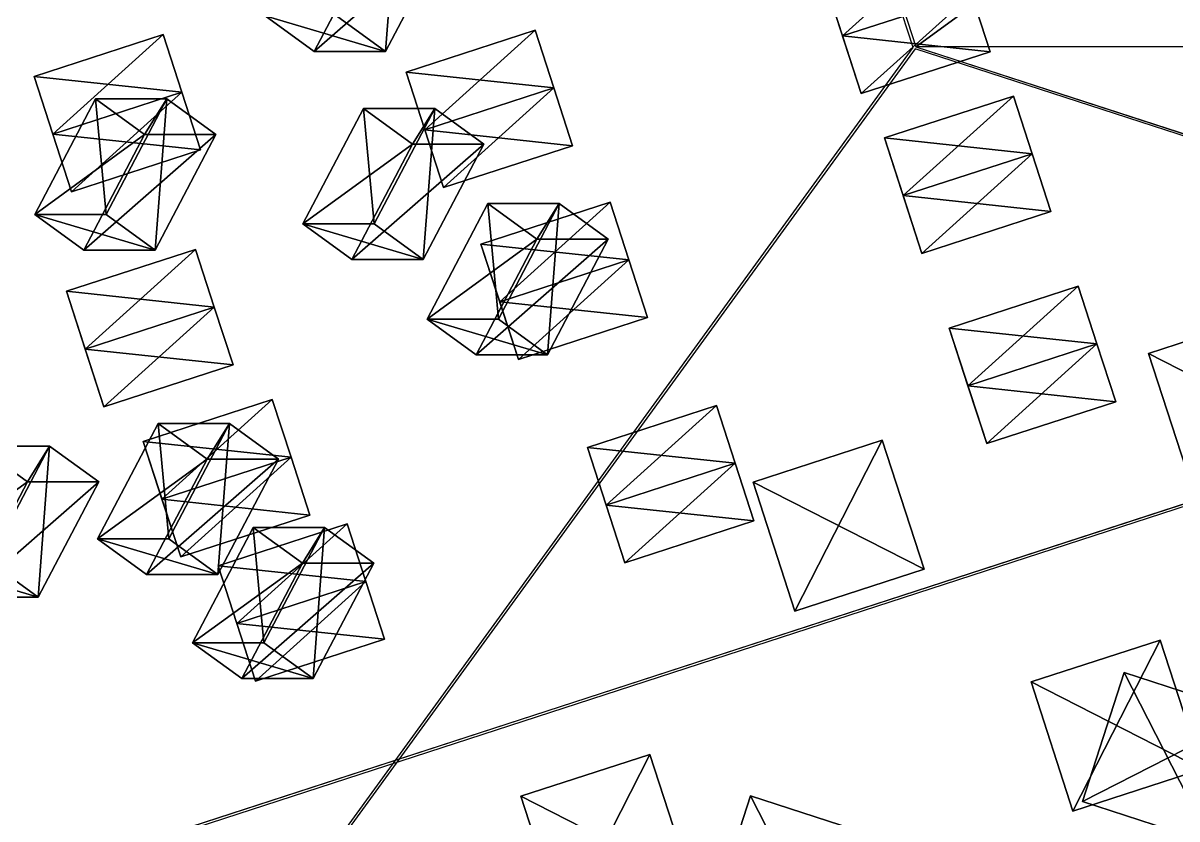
# Model space of a CAD drawing. Header units: metres. Extents: x -324 to 324, y -310 to 311.
# Drawn here: x -127.5 to -42.5, y 133.5 to 192.1 of the extents above; entities that cross this region are included whole.
import ezdxf

# ---------------------------------------------------------------- set-up
doc = ezdxf.new("R2010")
doc.units = ezdxf.units.M

msp = doc.modelspace()

# ---------------------------------------------------------------- linework, layer by layer
for p, q in [((-61.93538, 190.30717, -738.10077), (-100.1399, 307.86993, -938.09595)), ((-99.94667, 307.9327, -938.0959), (-61.753036, 190.3664, -738.10077)), ((-200.13194, 0.095825195, -738.10077), (-61.93538, 190.30717, -738.10077)), ((-61.803387, 190.21132, -738), (-200, 4.172325e-05, -738)), ((61.75283, 190.36641, -1261.8993), (-161.85391, 117.712, -1261.8992)), ((-161.80339, 117.5571, -1262), (61.803425, 190.21133, -1262)), ((161.80342, 117.557045, -738), (-61.803387, 190.21132, -738)), ((-61.753036, 190.3664, -738.10077), (161.85379, 117.71219, -738.10077))]:
    msp.add_line(p, q)
for points in [[(-100.05551, 307.93835, -938.3003), (-161.85391, 117.712, -1261.8992), (-261.85693, 190.37546, -1061.904), (-261.85684, 190.37556, -1061.9039)], [(-100.05551, 307.93835, -938.3003), (61.75283, 190.36641, -1261.8993), (-161.85391, 117.712, -1261.8992), (-161.8538, 117.7121, -1261.899)], [(-100.05551, 307.93835, -938.3003), (99.94634, 307.93277, -1061.9042), (61.75283, 190.36641, -1261.8993), (61.75293, 190.36652, -1261.8992)], [(-61.753036, 190.3664, -738.10077), (100.055176, 307.93848, -1061.6997), (-99.94667, 307.9327, -938.0959), (-99.94657, 307.9328, -938.09576)], [(-61.753036, 190.3664, -738.10077), (261.85678, 190.37573, -938.09595), (100.055176, 307.93848, -1061.6997), (100.055275, 307.93857, -1061.6996)], [(-99.972824, 201.14816, -793.3772), (-104.44485, 192.64157, -790.61334), (-100.826904, 190.01299, -792.8496), (-100.826805, 190.01309, -792.8495)], [(-100.826904, 190.01299, -792.8496), (-96.35487, 198.51956, -795.6135), (-99.972824, 201.14816, -793.3772), (-99.972725, 201.14827, -793.3771)], [(-101.612526, 198.5198, -804.1198), (-106.08455, 190.01321, -801.35596), (-109.7025, 192.64182, -799.1196), (-109.7024, 192.64192, -799.1195)], [(-106.08455, 190.01321, -801.35596), (-101.612526, 198.5198, -804.1198), (-96.35487, 198.51956, -795.6135), (-96.354774, 198.51967, -795.6134)], [(-96.35487, 198.51956, -795.6135), (-100.826904, 190.01299, -792.8496), (-106.08455, 190.01321, -801.35596), (-106.08445, 190.01332, -801.35583)], [(-67.15281, 191.16083, -1199.7346), (-68.53491, 195.41449, -1190.7905), (-59.02435, 198.50467, -1190.7905), (-59.02425, 198.50478, -1190.7904)], [(-59.02435, 198.50467, -1190.7905), (-57.642242, 194.251, -1199.7346), (-67.15281, 191.16083, -1199.7346), (-67.15271, 191.16093, -1199.7345)], [(-65.770874, 186.90768, -1197.4983), (-67.15298, 191.16135, -1188.5542), (-68.53491, 195.41449, -1190.7905), (-68.53481, 195.4146, -1190.7904)], [(-68.53491, 195.41449, -1190.7905), (-67.15281, 191.16083, -1199.7346), (-65.770874, 186.90768, -1197.4983), (-65.770775, 186.90779, -1197.4982)], [(-68.53491, 195.41449, -1190.7905), (-67.15298, 191.16135, -1188.5542), (-57.64241, 194.25153, -1188.5542), (-57.64231, 194.25163, -1188.5541)], [(-56.260307, 189.99786, -1197.4983), (-57.64241, 194.25153, -1188.5542), (-67.15298, 191.16135, -1188.5542), (-67.15288, 191.16145, -1188.5541)], [(-65.770874, 186.90768, -1197.4983), (-67.15281, 191.16083, -1199.7346), (-57.642242, 194.251, -1199.7346), (-57.642143, 194.25111, -1199.7345)], [(-57.642242, 194.251, -1199.7346), (-56.260307, 189.99786, -1197.4983), (-65.770874, 186.90768, -1197.4983), (-65.770775, 186.90779, -1197.4982)], [(-57.64241, 194.25153, -1188.5542), (-56.260307, 189.99786, -1197.4983), (-57.642242, 194.251, -1199.7346), (-57.642143, 194.25111, -1199.7345)], [(-100.826904, 190.01299, -792.8496), (-104.44485, 192.64157, -790.61334), (-109.7025, 192.64182, -799.1196), (-109.7024, 192.64192, -799.1195)], [(-109.7025, 192.64182, -799.1196), (-106.08455, 190.01321, -801.35596), (-100.826904, 190.01299, -792.8496), (-100.826805, 190.01309, -792.8495)], [(-97.93421, 184.23515, -1193.8848), (-99.316315, 188.48882, -1184.9407), (-89.805756, 191.579, -1184.9407), (-89.80566, 191.5791, -1184.9406)], [(-88.42382, 187.32585, -1182.7043), (-89.805756, 191.579, -1184.9407), (-99.316315, 188.48882, -1184.9407), (-99.316216, 188.48892, -1184.9406)], [(-89.805756, 191.579, -1184.9407), (-88.42365, 187.32533, -1193.8848), (-97.93421, 184.23515, -1193.8848), (-97.93411, 184.23526, -1193.8846)], [(-88.42365, 187.32533, -1193.8848), (-89.805756, 191.579, -1184.9407), (-88.42382, 187.32585, -1182.7043), (-88.42372, 187.32596, -1182.7042)], [(-125.342575, 183.9274, -1177.5327), (-126.72468, 188.18106, -1168.5886), (-117.21412, 191.27124, -1168.5886), (-117.21402, 191.27135, -1168.5885)], [(-115.832184, 187.0181, -1166.3523), (-117.21412, 191.27124, -1168.5886), (-126.72468, 188.18106, -1168.5886), (-126.72458, 188.18117, -1168.5885)], [(-117.21412, 191.27124, -1168.5886), (-115.832016, 187.01758, -1177.5327), (-125.342575, 183.9274, -1177.5327), (-125.342476, 183.9275, -1177.5326)], [(-115.832016, 187.01758, -1177.5327), (-117.21412, 191.27124, -1168.5886), (-115.832184, 187.0181, -1166.3523), (-115.832085, 187.0182, -1166.3522)], [(-67.15298, 191.16135, -1188.5542), (-65.770874, 186.90768, -1197.4983), (-56.260307, 189.99786, -1197.4983), (-56.26021, 189.99797, -1197.4982)], [(-61.753036, 190.3664, -738.10077), (161.85379, 117.71219, -738.10077), (261.85678, 190.37573, -938.09595), (261.85687, 190.37584, -938.0958)], [(-123.96064, 179.67426, -1175.2964), (-125.34274, 183.92792, -1166.3523), (-126.72468, 188.18106, -1168.5886), (-126.72458, 188.18117, -1168.5885)], [(-126.72468, 188.18106, -1168.5886), (-125.342575, 183.9274, -1177.5327), (-123.96064, 179.67426, -1175.2964), (-123.96054, 179.67436, -1175.2963)], [(-126.72468, 188.18106, -1168.5886), (-125.34274, 183.92792, -1166.3523), (-115.832184, 187.0181, -1166.3523), (-115.832085, 187.0182, -1166.3522)], [(-96.55228, 179.98201, -1191.6484), (-97.93438, 184.23567, -1182.7043), (-99.316315, 188.48882, -1184.9407), (-99.316216, 188.48892, -1184.9406)], [(-99.316315, 188.48882, -1184.9407), (-97.93421, 184.23515, -1193.8848), (-96.55228, 179.98201, -1191.6484), (-96.55218, 179.98212, -1191.6483)], [(-99.316315, 188.48882, -1184.9407), (-97.93438, 184.23567, -1182.7043), (-88.42382, 187.32585, -1182.7043), (-88.42372, 187.32596, -1182.7042)], [(-87.04172, 183.07219, -1191.6484), (-88.42382, 187.32585, -1182.7043), (-97.93438, 184.23567, -1182.7043), (-97.93428, 184.23578, -1182.7042)], [(-96.55228, 179.98201, -1191.6484), (-97.93421, 184.23515, -1193.8848), (-88.42365, 187.32533, -1193.8848), (-88.42355, 187.32544, -1193.8846)], [(-88.42365, 187.32533, -1193.8848), (-87.04172, 183.07219, -1191.6484), (-96.55228, 179.98201, -1191.6484), (-96.55218, 179.98212, -1191.6483)], [(-88.42382, 187.32585, -1182.7043), (-87.04172, 183.07219, -1191.6484), (-88.42365, 187.32533, -1193.8848), (-88.42355, 187.32544, -1193.8846)], [(-122.210175, 186.51663, -812.1554), (-126.682205, 178.01006, -809.3915), (-121.42455, 178.00981, -800.8852), (-121.42445, 178.00992, -800.8851)], [(-126.682205, 178.01006, -809.3915), (-122.210175, 186.51663, -812.1554), (-118.59223, 183.88805, -814.39166), (-118.59213, 183.88815, -814.39154)], [(-114.45008, 182.76443, -1175.2964), (-115.832184, 187.0181, -1166.3523), (-125.34274, 183.92792, -1166.3523), (-125.34264, 183.92802, -1166.3522)], [(-123.96064, 179.67426, -1175.2964), (-125.342575, 183.9274, -1177.5327), (-115.832016, 187.01758, -1177.5327), (-115.83192, 187.01768, -1177.5326)], [(-115.832016, 187.01758, -1177.5327), (-114.45008, 182.76443, -1175.2964), (-123.96064, 179.67426, -1175.2964), (-123.96054, 179.67436, -1175.2963)], [(-121.42455, 178.00981, -800.8852), (-116.95253, 186.5164, -803.64905), (-122.210175, 186.51663, -812.1554), (-122.210075, 186.51674, -812.1553)], [(-118.59223, 183.88805, -814.39166), (-122.210175, 186.51663, -812.1554), (-116.95253, 186.5164, -803.64905), (-116.95243, 186.51651, -803.6489)], [(-116.95253, 186.5164, -803.64905), (-121.42455, 178.00981, -800.8852), (-117.80661, 175.38123, -803.12146), (-117.80651, 175.38133, -803.12134)], [(-116.95253, 186.5164, -803.64905), (-113.33458, 183.8878, -805.8854), (-118.59223, 183.88805, -814.39166), (-118.59213, 183.88815, -814.39154)], [(-117.80661, 175.38123, -803.12146), (-113.33458, 183.8878, -805.8854), (-116.95253, 186.5164, -803.64905), (-116.95243, 186.51651, -803.6489)], [(-115.832184, 187.0181, -1166.3523), (-114.45008, 182.76443, -1175.2964), (-115.832016, 187.01758, -1177.5327), (-115.83192, 187.01768, -1177.5326)], [(-62.67872, 179.39091, -1224.8844), (-64.06082, 183.64458, -1215.9403), (-54.550262, 186.73476, -1215.9403), (-54.550163, 186.73486, -1215.9402)], [(-53.168327, 182.48161, -1213.704), (-54.550262, 186.73476, -1215.9403), (-64.06082, 183.64458, -1215.9403), (-64.06072, 183.64468, -1215.9402)], [(-54.550262, 186.73476, -1215.9403), (-53.16816, 182.4811, -1224.8844), (-62.67872, 179.39091, -1224.8844), (-62.67862, 179.39102, -1224.8843)], [(-53.16816, 182.4811, -1224.8844), (-54.550262, 186.73476, -1215.9403), (-53.168327, 182.48161, -1213.704), (-53.16823, 182.48172, -1213.7039)], [(-102.46054, 185.81476, -779.3787), (-106.93257, 177.30818, -776.6148), (-101.67492, 177.30794, -768.1085), (-101.67482, 177.30804, -768.1084)], [(-106.93257, 177.30818, -776.6148), (-102.46054, 185.81476, -779.3787), (-98.8426, 183.18617, -781.615), (-98.8425, 183.18628, -781.61487)], [(-101.67492, 177.30794, -768.1085), (-97.202896, 185.81453, -770.8724), (-102.46054, 185.81476, -779.3787), (-102.46044, 185.81487, -779.3786)], [(-98.8426, 183.18617, -781.615), (-102.46054, 185.81476, -779.3787), (-97.202896, 185.81453, -770.8724), (-97.2028, 185.81464, -770.87225)], [(-97.202896, 185.81453, -770.8724), (-101.67492, 177.30794, -768.1085), (-98.05698, 174.67935, -770.3448), (-98.05688, 174.67946, -770.34467)], [(-97.202896, 185.81453, -770.8724), (-93.584946, 183.18593, -773.1087), (-98.8426, 183.18617, -781.615), (-98.8425, 183.18628, -781.61487)], [(-98.05698, 174.67935, -770.3448), (-93.584946, 183.18593, -773.1087), (-97.202896, 185.81453, -770.8724), (-97.2028, 185.81464, -770.87225)], [(-118.59223, 183.88805, -814.39166), (-123.064255, 175.38145, -811.6278), (-126.682205, 178.01006, -809.3915), (-126.682106, 178.01016, -809.39136)], [(-125.34274, 183.92792, -1166.3523), (-123.96064, 179.67426, -1175.2964), (-114.45008, 182.76443, -1175.2964), (-114.44998, 182.76454, -1175.2963)], [(-123.064255, 175.38145, -811.6278), (-118.59223, 183.88805, -814.39166), (-113.33458, 183.8878, -805.8854), (-113.33448, 183.88791, -805.88525)], [(-113.33458, 183.8878, -805.8854), (-117.80661, 175.38123, -803.12146), (-123.064255, 175.38145, -811.6278), (-123.064156, 175.38156, -811.6277)], [(-97.93438, 184.23567, -1182.7043), (-96.55228, 179.98201, -1191.6484), (-87.04172, 183.07219, -1191.6484), (-87.04162, 183.0723, -1191.6483)], [(-98.8426, 183.18617, -781.615), (-103.31462, 174.67958, -778.85114), (-106.93257, 177.30818, -776.6148), (-106.93247, 177.30829, -776.6147)], [(-103.31462, 174.67958, -778.85114), (-98.8426, 183.18617, -781.615), (-93.584946, 183.18593, -773.1087), (-93.58485, 183.18604, -773.1086)], [(-93.584946, 183.18593, -773.1087), (-98.05698, 174.67935, -770.3448), (-103.31462, 174.67958, -778.85114), (-103.31452, 174.67969, -778.851)], [(-61.296783, 175.13777, -1222.6481), (-62.678886, 179.39143, -1213.704), (-64.06082, 183.64458, -1215.9403), (-64.06072, 183.64468, -1215.9402)], [(-64.06082, 183.64458, -1215.9403), (-62.67872, 179.39091, -1224.8844), (-61.296783, 175.13777, -1222.6481), (-61.296684, 175.13788, -1222.648)], [(-64.06082, 183.64458, -1215.9403), (-62.678886, 179.39143, -1213.704), (-53.168327, 182.48161, -1213.704), (-53.16823, 182.48172, -1213.7039)], [(-51.78622, 178.22795, -1222.6481), (-53.168327, 182.48161, -1213.704), (-62.678886, 179.39143, -1213.704), (-62.678787, 179.39154, -1213.7039)], [(-61.296783, 175.13777, -1222.6481), (-62.67872, 179.39091, -1224.8844), (-53.16816, 182.4811, -1224.8844), (-53.16806, 182.4812, -1224.8843)], [(-53.16816, 182.4811, -1224.8844), (-51.78622, 178.22795, -1222.6481), (-61.296783, 175.13777, -1222.6481), (-61.296684, 175.13788, -1222.648)], [(-53.168327, 182.48161, -1213.704), (-51.78622, 178.22795, -1222.6481), (-53.16816, 182.4811, -1224.8844), (-53.16806, 182.4812, -1224.8843)], [(-93.28397, 178.80475, -756.2928), (-97.756, 170.29817, -753.5289), (-92.49835, 170.29793, -745.0226), (-92.49825, 170.29803, -745.02246)], [(-97.756, 170.29817, -753.5289), (-93.28397, 178.80475, -756.2928), (-89.66603, 176.17616, -758.52905), (-89.66593, 176.17627, -758.52893)], [(-92.4114, 171.57082, -1221.3837), (-93.7935, 175.82448, -1212.4396), (-84.28294, 178.91466, -1212.4396), (-84.282845, 178.91476, -1212.4395)], [(-82.90101, 174.66151, -1210.2032), (-84.28294, 178.91466, -1212.4396), (-93.7935, 175.82448, -1212.4396), (-93.7934, 175.82458, -1212.4395)], [(-92.49835, 170.29793, -745.0226), (-88.02633, 178.80452, -747.78644), (-93.28397, 178.80475, -756.2928), (-93.283875, 178.80486, -756.29266)], [(-89.66603, 176.17616, -758.52905), (-93.28397, 178.80475, -756.2928), (-88.02633, 178.80452, -747.78644), (-88.02623, 178.80463, -747.7863)], [(-88.02633, 178.80452, -747.78644), (-92.49835, 170.29793, -745.0226), (-88.88041, 167.66934, -747.25885), (-88.88031, 167.66945, -747.2587)], [(-84.28294, 178.91466, -1212.4396), (-82.90084, 174.661, -1221.3837), (-92.4114, 171.57082, -1221.3837), (-92.4113, 171.57092, -1221.3835)], [(-88.02633, 178.80452, -747.78644), (-84.40839, 176.17592, -750.02277), (-89.66603, 176.17616, -758.52905), (-89.66593, 176.17627, -758.52893)], [(-88.88041, 167.66934, -747.25885), (-84.40839, 176.17592, -750.02277), (-88.02633, 178.80452, -747.78644), (-88.02623, 178.80463, -747.7863)], [(-82.90084, 174.661, -1221.3837), (-84.28294, 178.91466, -1212.4396), (-82.90101, 174.66151, -1210.2032), (-82.90091, 174.66162, -1210.2031)], [(-62.678886, 179.39143, -1213.704), (-61.296783, 175.13777, -1222.6481), (-51.78622, 178.22795, -1222.6481), (-51.78612, 178.22806, -1222.648)], [(-117.80661, 175.38123, -803.12146), (-121.42455, 178.00981, -800.8852), (-126.682205, 178.01006, -809.3915), (-126.682106, 178.01016, -809.39136)], [(-126.682205, 178.01006, -809.3915), (-123.064255, 175.38145, -811.6278), (-117.80661, 175.38123, -803.12146), (-117.80651, 175.38133, -803.12134)], [(-98.05698, 174.67935, -770.3448), (-101.67492, 177.30794, -768.1085), (-106.93257, 177.30818, -776.6148), (-106.93247, 177.30829, -776.6147)], [(-106.93257, 177.30818, -776.6148), (-103.31462, 174.67958, -778.85114), (-98.05698, 174.67935, -770.3448), (-98.05688, 174.67946, -770.34467)], [(-89.66603, 176.17616, -758.52905), (-94.138054, 167.66957, -755.7652), (-97.756, 170.29817, -753.5289), (-97.7559, 170.29828, -753.52875)], [(-94.138054, 167.66957, -755.7652), (-89.66603, 176.17616, -758.52905), (-84.40839, 176.17592, -750.02277), (-84.40829, 176.17603, -750.02264)], [(-84.40839, 176.17592, -750.02277), (-88.88041, 167.66934, -747.25885), (-94.138054, 167.66957, -755.7652), (-94.137955, 167.66968, -755.7651)], [(-122.957695, 168.08797, -1209.1312), (-124.3398, 172.34163, -1200.1871), (-114.82924, 175.43181, -1200.1871), (-114.82914, 175.43192, -1200.187)], [(-113.4473, 171.17867, -1197.9508), (-114.82924, 175.43181, -1200.1871), (-124.3398, 172.34163, -1200.1871), (-124.3397, 172.34174, -1200.187)], [(-114.82924, 175.43181, -1200.1871), (-113.447136, 171.17815, -1209.1312), (-122.957695, 168.08797, -1209.1312), (-122.957596, 168.08807, -1209.1311)], [(-113.447136, 171.17815, -1209.1312), (-114.82924, 175.43181, -1200.1871), (-113.4473, 171.17867, -1197.9508), (-113.447205, 171.17877, -1197.9507)], [(-91.029465, 167.31767, -1219.1473), (-92.41157, 171.57133, -1210.2032), (-93.7935, 175.82448, -1212.4396), (-93.7934, 175.82458, -1212.4395)], [(-93.7935, 175.82448, -1212.4396), (-92.4114, 171.57082, -1221.3837), (-91.029465, 167.31767, -1219.1473), (-91.029366, 167.31778, -1219.1472)], [(-93.7935, 175.82448, -1212.4396), (-92.41157, 171.57133, -1210.2032), (-82.90101, 174.66151, -1210.2032), (-82.90091, 174.66162, -1210.2031)], [(-81.518906, 170.40785, -1219.1473), (-82.90101, 174.66151, -1210.2032), (-92.41157, 171.57133, -1210.2032), (-92.41147, 171.57144, -1210.2031)], [(-91.029465, 167.31767, -1219.1473), (-92.4114, 171.57082, -1221.3837), (-82.90084, 174.661, -1221.3837), (-82.90074, 174.6611, -1221.3835)], [(-82.90084, 174.661, -1221.3837), (-81.518906, 170.40785, -1219.1473), (-91.029465, 167.31767, -1219.1473), (-91.029366, 167.31778, -1219.1472)], [(-82.90101, 174.66151, -1210.2032), (-81.518906, 170.40785, -1219.1473), (-82.90084, 174.661, -1221.3837), (-82.90074, 174.6611, -1221.3835)], [(-57.906036, 165.36876, -1254.5022), (-59.288143, 169.62242, -1245.5581), (-49.77758, 172.7126, -1245.5581), (-49.77748, 172.7127, -1245.558)], [(-48.395645, 168.45946, -1243.3218), (-49.77758, 172.7126, -1245.5581), (-59.288143, 169.62242, -1245.5581), (-59.288044, 169.62253, -1245.558)], [(-49.77758, 172.7126, -1245.5581), (-48.395477, 168.45894, -1254.5022), (-57.906036, 165.36876, -1254.5022), (-57.905937, 165.36887, -1254.5021)], [(-48.395477, 168.45894, -1254.5022), (-49.77758, 172.7126, -1245.5581), (-48.395645, 168.45946, -1243.3218), (-48.395546, 168.45956, -1243.3217)], [(-121.57576, 163.83482, -1206.8949), (-122.95786, 168.08849, -1197.9508), (-124.3398, 172.34163, -1200.1871), (-124.3397, 172.34174, -1200.187)], [(-124.3398, 172.34163, -1200.1871), (-122.957695, 168.08797, -1209.1312), (-121.57576, 163.83482, -1206.8949), (-121.57566, 163.83493, -1206.8948)], [(-124.3398, 172.34163, -1200.1871), (-122.95786, 168.08849, -1197.9508), (-113.4473, 171.17867, -1197.9508), (-113.447205, 171.17877, -1197.9507)], [(-112.0652, 166.925, -1206.8949), (-113.4473, 171.17867, -1197.9508), (-122.95786, 168.08849, -1197.9508), (-122.95776, 168.0886, -1197.9507)], [(-121.57576, 163.83482, -1206.8949), (-122.957695, 168.08797, -1209.1312), (-113.447136, 171.17815, -1209.1312), (-113.44704, 171.17825, -1209.1311)], [(-113.447136, 171.17815, -1209.1312), (-112.0652, 166.925, -1206.8949), (-121.57576, 163.83482, -1206.8949), (-121.57566, 163.83493, -1206.8948)], [(-113.4473, 171.17867, -1197.9508), (-112.0652, 166.925, -1206.8949), (-113.447136, 171.17815, -1209.1312), (-113.44704, 171.17825, -1209.1311)], [(-92.41157, 171.57133, -1210.2032), (-91.029465, 167.31767, -1219.1473), (-81.518906, 170.40785, -1219.1473), (-81.51881, 170.40796, -1219.1472)], [(-88.88041, 167.66934, -747.25885), (-92.49835, 170.29793, -745.0226), (-97.756, 170.29817, -753.5289), (-97.7559, 170.29828, -753.52875)], [(-97.756, 170.29817, -753.5289), (-94.138054, 167.66957, -755.7652), (-88.88041, 167.66934, -747.25885), (-88.88031, 167.66945, -747.2587)], [(-41.510468, 158.23996, -734.5), (-44.600636, 167.75053, -734.5), (-35.090073, 170.8407, -734.5), (-35.089973, 170.8408, -734.4999)], [(-44.600636, 167.75053, -734.5), (-44.600636, 167.75053, -729.5), (-35.090073, 170.8407, -729.5), (-35.089973, 170.8408, -729.4999)], [(-31.999903, 161.33012, -729.5), (-35.090073, 170.8407, -729.5), (-44.600636, 167.75053, -729.5), (-44.600536, 167.75064, -729.4999)], [(-35.090073, 170.8407, -729.5), (-35.090073, 170.8407, -734.5), (-44.600636, 167.75053, -734.5), (-44.600536, 167.75064, -734.4999)], [(-56.5241, 161.11562, -1252.2659), (-57.906204, 165.36928, -1243.3218), (-59.288143, 169.62242, -1245.5581), (-59.288044, 169.62253, -1245.558)], [(-59.288143, 169.62242, -1245.5581), (-57.906036, 165.36876, -1254.5022), (-56.5241, 161.11562, -1252.2659), (-56.524002, 161.11572, -1252.2657)], [(-59.288143, 169.62242, -1245.5581), (-57.906204, 165.36928, -1243.3218), (-48.395645, 168.45946, -1243.3218), (-48.395546, 168.45956, -1243.3217)], [(-47.01354, 164.2058, -1252.2659), (-48.395645, 168.45946, -1243.3218), (-57.906204, 165.36928, -1243.3218), (-57.906105, 165.36938, -1243.3217)], [(-56.5241, 161.11562, -1252.2659), (-57.906036, 165.36876, -1254.5022), (-48.395477, 168.45894, -1254.5022), (-48.39538, 168.45905, -1254.5021)], [(-48.395477, 168.45894, -1254.5022), (-47.01354, 164.2058, -1252.2659), (-56.5241, 161.11562, -1252.2659), (-56.524002, 161.11572, -1252.2657)], [(-48.395645, 168.45946, -1243.3218), (-47.01354, 164.2058, -1252.2659), (-48.395477, 168.45894, -1254.5022), (-48.39538, 168.45905, -1254.5021)], [(-122.95786, 168.08849, -1197.9508), (-121.57576, 163.83482, -1206.8949), (-112.0652, 166.925, -1206.8949), (-112.0651, 166.92511, -1206.8948)], [(-41.510468, 158.23996, -729.5), (-44.600636, 167.75053, -729.5), (-44.600636, 167.75053, -734.5), (-44.600536, 167.75064, -734.4999)], [(-44.600636, 167.75053, -729.5), (-41.510468, 158.23996, -729.5), (-31.999903, 161.33012, -729.5), (-31.999804, 161.33023, -729.4999)], [(-44.600636, 167.75053, -734.5), (-41.510468, 158.23996, -734.5), (-41.510468, 158.23996, -729.5), (-41.51037, 158.24007, -729.4999)], [(-57.906204, 165.36928, -1243.3218), (-56.5241, 161.11562, -1252.2659), (-47.01354, 164.2058, -1252.2659), (-47.01344, 164.2059, -1252.2657)], [(-117.30267, 157.01663, -1233.6821), (-118.68478, 161.2703, -1224.738), (-109.17422, 164.36047, -1224.738), (-109.17412, 164.36058, -1224.7379)], [(-107.79228, 160.10733, -1222.5017), (-109.17422, 164.36047, -1224.738), (-118.68478, 161.2703, -1224.738), (-118.68468, 161.2704, -1224.7379)], [(-109.17422, 164.36047, -1224.738), (-107.792114, 160.10681, -1233.6821), (-117.30267, 157.01663, -1233.6821), (-117.302574, 157.01674, -1233.682)], [(-107.792114, 160.10681, -1233.6821), (-109.17422, 164.36047, -1224.738), (-107.79228, 160.10733, -1222.5017), (-107.79218, 160.10744, -1222.5016)], [(-84.564224, 156.58589, -1254.7324), (-85.94633, 160.83955, -1245.7883), (-76.43577, 163.92973, -1245.7883), (-76.43567, 163.92984, -1245.7882)], [(-75.05383, 159.67659, -1243.552), (-76.43577, 163.92973, -1245.7883), (-85.94633, 160.83955, -1245.7883), (-85.94623, 160.83966, -1245.7882)], [(-76.43577, 163.92973, -1245.7883), (-75.053665, 159.67607, -1254.7324), (-84.564224, 156.58589, -1254.7324), (-84.564125, 156.586, -1254.7323)], [(-75.053665, 159.67607, -1254.7324), (-76.43577, 163.92973, -1245.7883), (-75.05383, 159.67659, -1243.552), (-75.053734, 159.6767, -1243.5519)], [(-117.59123, 162.59616, -776.566), (-122.06326, 154.08958, -773.80206), (-116.80561, 154.08934, -765.2958), (-116.80551, 154.08945, -765.29565)], [(-122.06326, 154.08958, -773.80206), (-117.59123, 162.59616, -776.566), (-113.97329, 159.96758, -778.80225), (-113.97319, 159.96768, -778.8021)], [(-116.80561, 154.08934, -765.2958), (-112.33359, 162.59593, -768.05963), (-117.59123, 162.59616, -776.566), (-117.59113, 162.59627, -776.56586)], [(-113.97329, 159.96758, -778.80225), (-117.59123, 162.59616, -776.566), (-112.33359, 162.59593, -768.05963), (-112.33349, 162.59604, -768.0595)], [(-112.33359, 162.59593, -768.05963), (-116.80561, 154.08934, -765.2958), (-113.18767, 151.46075, -767.53204), (-113.18757, 151.46086, -767.5319)], [(-112.33359, 162.59593, -768.05963), (-108.71564, 159.96733, -770.29596), (-113.97329, 159.96758, -778.80225), (-113.97319, 159.96768, -778.8021)], [(-113.18767, 151.46075, -767.53204), (-108.71564, 159.96733, -770.29596), (-112.33359, 162.59593, -768.05963), (-112.33349, 162.59604, -768.0595)], [(-135.31258, 152.42542, -793.2811), (-130.84055, 160.93199, -796.04504), (-127.2226, 158.3034, -798.2813), (-127.2225, 158.30351, -798.2812)], [(-130.05493, 152.42517, -784.77484), (-125.5829, 160.93176, -787.5387), (-130.84055, 160.93199, -796.04504), (-130.84044, 160.9321, -796.0449)], [(-127.2226, 158.3034, -798.2813), (-130.84055, 160.93199, -796.04504), (-125.5829, 160.93176, -787.5387), (-125.5828, 160.93187, -787.5386)], [(-125.5829, 160.93176, -787.5387), (-130.05493, 152.42517, -784.77484), (-126.43698, 149.79659, -787.0111), (-126.43688, 149.79669, -787.011)], [(-125.5829, 160.93176, -787.5387), (-121.96495, 158.30316, -789.775), (-127.2226, 158.3034, -798.2813), (-127.2225, 158.30351, -798.2812)], [(-126.43698, 149.79659, -787.0111), (-121.96495, 158.30316, -789.775), (-125.5829, 160.93176, -787.5387), (-125.5828, 160.93187, -787.5386)], [(-115.92074, 152.76349, -1231.4458), (-117.30284, 157.01715, -1222.5017), (-118.68478, 161.2703, -1224.738), (-118.68468, 161.2704, -1224.7379)], [(-118.68478, 161.2703, -1224.738), (-117.30267, 157.01663, -1233.6821), (-115.92074, 152.76349, -1231.4458), (-115.92064, 152.7636, -1231.4457)], [(-118.68478, 161.2703, -1224.738), (-117.30284, 157.01715, -1222.5017), (-107.79228, 160.10733, -1222.5017), (-107.79218, 160.10744, -1222.5016)], [(-83.18229, 152.33275, -1252.4961), (-84.56439, 156.58641, -1243.552), (-85.94633, 160.83955, -1245.7883), (-85.94623, 160.83966, -1245.7882)], [(-85.94633, 160.83955, -1245.7883), (-84.564224, 156.58589, -1254.7324), (-83.18229, 152.33275, -1252.4961), (-83.18219, 152.33286, -1252.496)], [(-85.94633, 160.83955, -1245.7883), (-84.56439, 156.58641, -1243.552), (-75.05383, 159.67659, -1243.552), (-75.053734, 159.6767, -1243.5519)], [(-70.65322, 148.7709, -734.5), (-73.74339, 158.28148, -734.5), (-64.23283, 161.37164, -734.5), (-64.23273, 161.37175, -734.4999)], [(-73.74339, 158.28148, -734.5), (-73.74339, 158.28148, -729.5), (-64.23283, 161.37164, -729.5), (-64.23273, 161.37175, -729.4999)], [(-61.14266, 151.86107, -729.5), (-64.23283, 161.37164, -729.5), (-73.74339, 158.28148, -729.5), (-73.74329, 158.28159, -729.4999)], [(-64.23283, 161.37164, -729.5), (-64.23283, 161.37164, -734.5), (-73.74339, 158.28148, -734.5), (-73.74329, 158.28159, -734.4999)], [(-64.23283, 161.37164, -734.5), (-61.14266, 151.86107, -734.5), (-70.65322, 148.7709, -734.5), (-70.65312, 148.77101, -734.4999)], [(-61.14266, 151.86107, -734.5), (-64.23283, 161.37164, -734.5), (-64.23283, 161.37164, -729.5), (-64.23273, 161.37175, -729.4999)], [(-64.23283, 161.37164, -729.5), (-61.14266, 151.86107, -729.5), (-61.14266, 151.86107, -734.5), (-61.14256, 151.86118, -734.4999)], [(-113.97329, 159.96758, -778.80225), (-118.44531, 151.46098, -776.0384), (-122.06326, 154.08958, -773.80206), (-122.06316, 154.08969, -773.80194)], [(-118.44531, 151.46098, -776.0384), (-113.97329, 159.96758, -778.80225), (-108.71564, 159.96733, -770.29596), (-108.71554, 159.96744, -770.29584)], [(-108.71564, 159.96733, -770.29596), (-113.18767, 151.46075, -767.53204), (-118.44531, 151.46098, -776.0384), (-118.44521, 151.46109, -776.03827)], [(-106.41018, 155.85367, -1231.4458), (-107.79228, 160.10733, -1222.5017), (-117.30284, 157.01715, -1222.5017), (-117.30274, 157.01726, -1222.5016)], [(-115.92074, 152.76349, -1231.4458), (-117.30267, 157.01663, -1233.6821), (-107.792114, 160.10681, -1233.6821), (-107.792015, 160.10692, -1233.682)], [(-107.792114, 160.10681, -1233.6821), (-106.41018, 155.85367, -1231.4458), (-115.92074, 152.76349, -1231.4458), (-115.92064, 152.7636, -1231.4457)], [(-107.79228, 160.10733, -1222.5017), (-106.41018, 155.85367, -1231.4458), (-107.792114, 160.10681, -1233.6821), (-107.792015, 160.10692, -1233.682)], [(-73.67173, 155.42293, -1252.4961), (-75.05383, 159.67659, -1243.552), (-84.56439, 156.58641, -1243.552), (-84.56429, 156.58652, -1243.5519)], [(-83.18229, 152.33275, -1252.4961), (-84.564224, 156.58589, -1254.7324), (-75.053665, 159.67607, -1254.7324), (-75.053566, 159.67618, -1254.7323)], [(-75.053665, 159.67607, -1254.7324), (-73.67173, 155.42293, -1252.4961), (-83.18229, 152.33275, -1252.4961), (-83.18219, 152.33286, -1252.496)], [(-75.05383, 159.67659, -1243.552), (-73.67173, 155.42293, -1252.4961), (-75.053665, 159.67607, -1254.7324), (-75.053566, 159.67618, -1254.7323)], [(-127.2226, 158.3034, -798.2813), (-131.69463, 149.79681, -795.51746), (-135.31258, 152.42542, -793.2811), (-135.31247, 152.42552, -793.281)], [(-131.69463, 149.79681, -795.51746), (-127.2226, 158.3034, -798.2813), (-121.96495, 158.30316, -789.775), (-121.96485, 158.30327, -789.7749)], [(-121.96495, 158.30316, -789.775), (-126.43698, 149.79659, -787.0111), (-131.69463, 149.79681, -795.51746), (-131.69452, 149.79692, -795.51733)], [(-70.65322, 148.7709, -729.5), (-73.74339, 158.28148, -729.5), (-73.74339, 158.28148, -734.5), (-73.74329, 158.28159, -734.4999)], [(-73.74339, 158.28148, -729.5), (-70.65322, 148.7709, -729.5), (-61.14266, 151.86107, -729.5), (-61.14256, 151.86118, -729.4999)], [(-73.74339, 158.28148, -734.5), (-70.65322, 148.7709, -734.5), (-70.65322, 148.7709, -729.5), (-70.65312, 148.77101, -729.4999)], [(-117.30284, 157.01715, -1222.5017), (-115.92074, 152.76349, -1231.4458), (-106.41018, 155.85367, -1231.4458), (-106.41008, 155.85378, -1231.4457)], [(-84.56439, 156.58641, -1243.552), (-83.18229, 152.33275, -1252.4961), (-73.67173, 155.42293, -1252.4961), (-73.67163, 155.42303, -1252.496)], [(-110.57428, 154.9291, -756.2016), (-115.04631, 146.42252, -753.4377), (-109.78866, 146.42227, -744.9314), (-109.78856, 146.42238, -744.9313)], [(-115.04631, 146.42252, -753.4377), (-110.57428, 154.9291, -756.2016), (-106.95634, 152.3005, -758.43787), (-106.95624, 152.30061, -758.43774)], [(-111.78338, 147.86292, -1254.5022), (-113.16548, 152.11658, -1245.5581), (-103.65492, 155.20676, -1245.5581), (-103.65482, 155.20686, -1245.558)], [(-102.27299, 150.95361, -1243.3218), (-103.65492, 155.20676, -1245.5581), (-113.16548, 152.11658, -1245.5581), (-113.16538, 152.11668, -1245.558)], [(-103.65492, 155.20676, -1245.5581), (-102.27282, 150.9531, -1254.5022), (-111.78338, 147.86292, -1254.5022), (-111.78328, 147.86302, -1254.5021)], [(-109.78866, 146.42227, -744.9314), (-105.316635, 154.92886, -747.69525), (-110.57428, 154.9291, -756.2016), (-110.57418, 154.9292, -756.2015)], [(-106.95634, 152.3005, -758.43787), (-110.57428, 154.9291, -756.2016), (-105.316635, 154.92886, -747.69525), (-105.316536, 154.92897, -747.6951)], [(-105.316635, 154.92886, -747.69525), (-109.78866, 146.42227, -744.9314), (-106.170715, 143.79369, -747.16766), (-106.170616, 143.7938, -747.16754)], [(-105.316635, 154.92886, -747.69525), (-101.698685, 152.30026, -749.9316), (-106.95634, 152.3005, -758.43787), (-106.95624, 152.30061, -758.43774)], [(-106.170715, 143.79369, -747.16766), (-101.698685, 152.30026, -749.9316), (-105.316635, 154.92886, -747.69525), (-105.316536, 154.92897, -747.6951)], [(-102.27282, 150.9531, -1254.5022), (-103.65492, 155.20676, -1245.5581), (-102.27299, 150.95361, -1243.3218), (-102.27289, 150.95372, -1243.3217)], [(-113.18767, 151.46075, -767.53204), (-116.80561, 154.08934, -765.2958), (-122.06326, 154.08958, -773.80206), (-122.06316, 154.08969, -773.80194)], [(-122.06326, 154.08958, -773.80206), (-118.44531, 151.46098, -776.0384), (-113.18767, 151.46075, -767.53204), (-113.18757, 151.46086, -767.5319)], [(-126.43698, 149.79659, -787.0111), (-130.05493, 152.42517, -784.77484), (-135.31258, 152.42542, -793.2811), (-135.31247, 152.42552, -793.281)], [(-135.31258, 152.42542, -793.2811), (-131.69463, 149.79681, -795.51746), (-126.43698, 149.79659, -787.0111), (-126.43688, 149.79669, -787.011)], [(-106.95634, 152.3005, -758.43787), (-111.42836, 143.79391, -755.674), (-115.04631, 146.42252, -753.4377), (-115.04621, 146.42262, -753.43756)], [(-111.42836, 143.79391, -755.674), (-106.95634, 152.3005, -758.43787), (-101.698685, 152.30026, -749.9316), (-101.698586, 152.30037, -749.93146)], [(-101.698685, 152.30026, -749.9316), (-106.170715, 143.79369, -747.16766), (-111.42836, 143.79391, -755.674), (-111.42826, 143.79402, -755.6739)], [(-110.40144, 143.60977, -1252.2659), (-111.78355, 147.86343, -1243.3218), (-113.16548, 152.11658, -1245.5581), (-113.16538, 152.11668, -1245.558)], [(-113.16548, 152.11658, -1245.5581), (-111.78338, 147.86292, -1254.5022), (-110.40144, 143.60977, -1252.2659), (-110.401344, 143.60988, -1252.2657)], [(-113.16548, 152.11658, -1245.5581), (-111.78355, 147.86343, -1243.3218), (-102.27299, 150.95361, -1243.3218), (-102.27289, 150.95372, -1243.3217)], [(-70.65322, 148.7709, -729.5), (-70.65322, 148.7709, -734.5), (-61.14266, 151.86107, -734.5), (-61.14256, 151.86118, -734.4999)], [(-61.14266, 151.86107, -734.5), (-61.14266, 151.86107, -729.5), (-70.65322, 148.7709, -729.5), (-70.65312, 148.77101, -729.4999)], [(-100.890884, 146.69995, -1252.2659), (-102.27299, 150.95361, -1243.3218), (-111.78355, 147.86343, -1243.3218), (-111.78345, 147.86354, -1243.3217)], [(-110.40144, 143.60977, -1252.2659), (-111.78338, 147.86292, -1254.5022), (-102.27282, 150.9531, -1254.5022), (-102.27272, 150.9532, -1254.5021)], [(-102.27282, 150.9531, -1254.5022), (-100.890884, 146.69995, -1252.2659), (-110.40144, 143.60977, -1252.2659), (-110.401344, 143.60988, -1252.2657)], [(-102.27299, 150.95361, -1243.3218), (-100.890884, 146.69995, -1252.2659), (-102.27282, 150.9531, -1254.5022), (-102.27272, 150.9532, -1254.5021)], [(-111.78355, 147.86343, -1243.3218), (-110.40144, 143.60977, -1252.2659), (-100.890884, 146.69995, -1252.2659), (-100.890785, 146.70006, -1252.2657)], [(-106.170715, 143.79369, -747.16766), (-109.78866, 146.42227, -744.9314), (-115.04631, 146.42252, -753.4377), (-115.04621, 146.42262, -753.43756)], [(-115.04631, 146.42252, -753.4377), (-111.42836, 143.79391, -755.674), (-106.170715, 143.79369, -747.16766), (-106.170616, 143.7938, -747.16754)], [(-50.163017, 134.03923, -734.5), (-53.253185, 143.5498, -734.5), (-43.742622, 146.63997, -734.5), (-43.742523, 146.64008, -734.4999)], [(-53.253185, 143.5498, -734.5), (-53.253185, 143.5498, -729.5), (-43.742622, 146.63997, -729.5), (-43.742523, 146.64008, -729.4999)], [(-40.652454, 137.1294, -729.5), (-43.742622, 146.63997, -729.5), (-53.253185, 143.5498, -729.5), (-53.253086, 143.54991, -729.4999)], [(-43.742622, 146.63997, -729.5), (-43.742622, 146.63997, -734.5), (-53.253185, 143.5498, -734.5), (-53.253086, 143.54991, -734.4999)], [(-43.742622, 146.63997, -734.5), (-40.652454, 137.1294, -734.5), (-50.163017, 134.03923, -734.5), (-50.162918, 134.03934, -734.4999)], [(-40.652454, 137.1294, -734.5), (-43.742622, 146.63997, -734.5), (-43.742622, 146.63997, -729.5), (-43.742523, 146.64008, -729.4999)], [(-43.742622, 146.63997, -729.5), (-40.652454, 137.1294, -729.5), (-40.652454, 137.1294, -734.5), (-40.652355, 137.1295, -734.4999)], [(-49.473457, 134.73517, -1265.5), (-46.383286, 144.24574, -1265.5), (-46.383286, 144.24574, -1270.5), (-46.383186, 144.24585, -1270.4999)], [(-46.383286, 144.24574, -1265.5), (-49.473457, 134.73517, -1265.5), (-39.96289, 131.645, -1265.5), (-39.96279, 131.64511, -1265.4999)], [(-49.473457, 134.73517, -1270.5), (-46.383286, 144.24574, -1270.5), (-36.87272, 141.15558, -1270.5), (-36.87262, 141.15569, -1270.4999)], [(-46.383286, 144.24574, -1270.5), (-49.473457, 134.73517, -1270.5), (-49.473457, 134.73517, -1265.5), (-49.47336, 134.73528, -1265.4999)], [(-39.96289, 131.645, -1265.5), (-36.87272, 141.15558, -1265.5), (-46.383286, 144.24574, -1265.5), (-46.383186, 144.24585, -1265.4999)], [(-36.87272, 141.15558, -1265.5), (-36.87272, 141.15558, -1270.5), (-46.383286, 144.24574, -1270.5), (-46.383186, 144.24585, -1270.4999)], [(-46.383286, 144.24574, -1270.5), (-46.383286, 144.24574, -1265.5), (-36.87272, 141.15558, -1265.5), (-36.87262, 141.15569, -1265.4999)], [(-50.163017, 134.03923, -729.5), (-53.253185, 143.5498, -729.5), (-53.253185, 143.5498, -734.5), (-53.253086, 143.54991, -734.4999)], [(-53.253185, 143.5498, -729.5), (-50.163017, 134.03923, -729.5), (-40.652454, 137.1294, -729.5), (-40.652355, 137.1295, -729.4999)], [(-53.253185, 143.5498, -734.5), (-50.163017, 134.03923, -734.5), (-50.163017, 134.03923, -729.5), (-50.162918, 134.03934, -729.4999)], [(-36.87272, 141.15558, -1270.5), (-39.96289, 131.645, -1270.5), (-49.473457, 134.73517, -1270.5), (-49.47336, 134.73528, -1270.4999)], [(-87.766685, 125.61159, -734.5), (-90.85686, 135.12216, -734.5), (-81.34629, 138.21233, -734.5), (-81.34619, 138.21243, -734.4999)], [(-90.85686, 135.12216, -734.5), (-90.85686, 135.12216, -729.5), (-81.34629, 138.21233, -729.5), (-81.34619, 138.21243, -729.4999)], [(-78.25612, 128.70175, -729.5), (-81.34629, 138.21233, -729.5), (-90.85686, 135.12216, -729.5), (-90.85676, 135.12227, -729.4999)], [(-81.34629, 138.21233, -729.5), (-81.34629, 138.21233, -734.5), (-90.85686, 135.12216, -734.5), (-90.85676, 135.12227, -734.4999)], [(-81.34629, 138.21233, -734.5), (-78.25612, 128.70175, -734.5), (-87.766685, 125.61159, -734.5), (-87.76659, 125.61169, -734.4999)], [(-78.25612, 128.70175, -734.5), (-81.34629, 138.21233, -734.5), (-81.34629, 138.21233, -729.5), (-81.34619, 138.21243, -729.4999)], [(-81.34629, 138.21233, -729.5), (-78.25612, 128.70175, -729.5), (-78.25612, 128.70175, -734.5), (-78.25602, 128.70186, -734.4999)], [(-50.163017, 134.03923, -729.5), (-50.163017, 134.03923, -734.5), (-40.652454, 137.1294, -734.5), (-40.652355, 137.1295, -734.4999)], [(-40.652454, 137.1294, -734.5), (-40.652454, 137.1294, -729.5), (-50.163017, 134.03923, -729.5), (-50.162918, 134.03934, -729.4999)], [(-87.766685, 125.61159, -729.5), (-90.85686, 135.12216, -729.5), (-90.85686, 135.12216, -734.5), (-90.85676, 135.12227, -734.4999)], [(-90.85686, 135.12216, -729.5), (-87.766685, 125.61159, -729.5), (-78.25612, 128.70175, -729.5), (-78.25602, 128.70186, -729.4999)], [(-90.85686, 135.12216, -734.5), (-87.766685, 125.61159, -734.5), (-87.766685, 125.61159, -729.5), (-87.76659, 125.61169, -729.4999)], [(-77.0096, 125.650154, -1265.5), (-73.919426, 135.16072, -1265.5), (-73.919426, 135.16072, -1270.5), (-73.91933, 135.16083, -1270.4999)], [(-73.919426, 135.16072, -1265.5), (-77.0096, 125.650154, -1265.5), (-67.49903, 122.55998, -1265.5), (-67.49893, 122.56008, -1265.4999)], [(-77.0096, 125.650154, -1270.5), (-73.919426, 135.16072, -1270.5), (-64.40886, 132.07056, -1270.5), (-64.40876, 132.07066, -1270.4999)], [(-73.919426, 135.16072, -1270.5), (-77.0096, 125.650154, -1270.5), (-77.0096, 125.650154, -1265.5), (-77.0095, 125.65025, -1265.4999)], [(-67.49903, 122.55998, -1265.5), (-64.40886, 132.07056, -1265.5), (-73.919426, 135.16072, -1265.5), (-73.91933, 135.16083, -1265.4999)], [(-64.40886, 132.07056, -1265.5), (-64.40886, 132.07056, -1270.5), (-73.919426, 135.16072, -1270.5), (-73.91933, 135.16083, -1270.4999)], [(-73.919426, 135.16072, -1270.5), (-73.919426, 135.16072, -1265.5), (-64.40886, 132.07056, -1265.5), (-64.40876, 132.07066, -1265.4999)], [(-39.96289, 131.645, -1270.5), (-39.96289, 131.645, -1265.5), (-49.473457, 134.73517, -1265.5), (-49.47336, 134.73528, -1265.4999)], [(-49.473457, 134.73517, -1265.5), (-49.473457, 134.73517, -1270.5), (-39.96289, 131.645, -1270.5), (-39.96279, 131.64511, -1270.4999)]]:
    msp.add_3dface(points)

doc.saveas('drawing.dxf')
